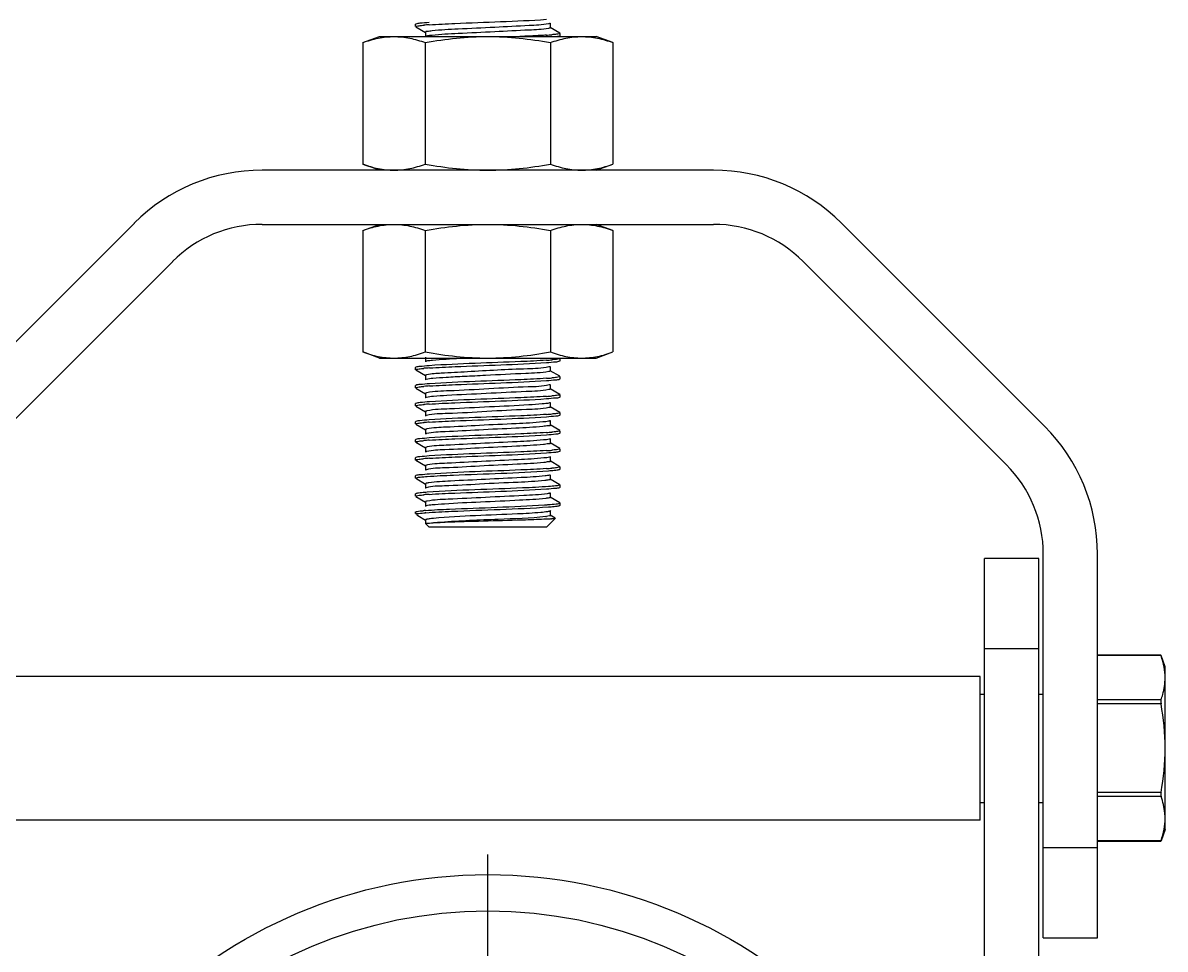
# Model space of a CAD drawing. Extents: x 4995099 to 5303443, y 4627657 to 4889583.
# Drawn here: x 5045170 to 5047053, y 4730290 to 4731816 of the extents above; entities that cross this region are included whole.
import ezdxf

# ---------------------------------------------------------------- set-up
doc = ezdxf.new("R2010")
doc.units = 0
doc.header["$LTSCALE"] = 1000
doc.header["$MEASUREMENT"] = 0
doc.linetypes.add('CENTER', pattern=[50.8, 31.75, -6.35, 6.35, -6.35])
doc.layers.get('0').update_dxf_attribs({"color": 4, "linetype": 'CONTINUOUS'})

msp = doc.modelspace()

# ---------------------------------------------------------------- linework, layer by layer
at = {"linetype": 'Continuous'}
for p, q in [((5046039.7, 4731808), (5046039.7, 4731815.5)), ((5045817.9, 4731813.9), (5045817.6, 4731813.6)), ((5045817.6, 4731809.9), (5045817.6, 4731813.6)), ((5045817.6, 4731809.9), (5045817.6, 4731813.6)), ((5045817.9, 4731809.5), (5045834.1, 4731800.2)), ((5045833.8, 4731800.6), (5045833.8, 4731793.1)), ((5046055.5, 4731799), (5046039.3, 4731808.4)), ((5046055.8, 4731795), (5046055.8, 4731798.7)), ((5046055.8, 4731795), (5046055.8, 4731798.7)), ((5045730.5, 4731783.4), (5045758.1, 4731793.4)), ((5045730.5, 4731783.4), (5045730.5, 4731583.2)), ((5045758.1, 4731793.4), (5046115.3, 4731793.4)), ((5045833.6, 4731783.4), (5045833.6, 4731583.2)), ((5046039.8, 4731783.4), (5046039.8, 4731583.2)), ((5046055.5, 4731794.7), (5046055.8, 4731795)), ((5046142.9, 4731783.4), (5046115.3, 4731793.4)), ((5046142.9, 4731783.4), (5046142.9, 4731583.2)), ((5046308.8, 4731573.2), (5045564.6, 4731573.2)), ((5045758.1, 4731573.2), (5045730.5, 4731583.2)), ((5046115.3, 4731573.2), (5046142.9, 4731583.2)), ((5045354.2, 4731486), (5045019.3, 4731151.1)), ((5045564.6, 4731483.9), (5046308.8, 4731483.9)), ((5045730.5, 4731473.8), (5045758.1, 4731483.9)), ((5046142.9, 4731473.8), (5046115.3, 4731483.9)), ((5046854.1, 4731151.1), (5046519.3, 4731486)), ((5045730.5, 4731473.8), (5045730.5, 4731273.6)), ((5045833.6, 4731473.8), (5045833.6, 4731273.6)), ((5046039.8, 4731473.8), (5046039.8, 4731273.6)), ((5046142.9, 4731473.8), (5046142.9, 4731273.6)), ((5045082.4, 4731088), (5045417.3, 4731422.8)), ((5046456.1, 4731422.8), (5046791, 4731088)), ((5045758.1, 4731263.6), (5045730.5, 4731273.6)), ((5046115.3, 4731263.6), (5046142.9, 4731273.6)), ((5045758.1, 4731263.6), (5046115.3, 4731263.6)), ((5045833.8, 4731264.8), (5045833.8, 4731257.3)), ((5046039.7, 4731242.5), (5046039.7, 4731249.9)), ((5046055.5, 4731258.9), (5046055.8, 4731259.2)), ((5046055.8, 4731259.2), (5046055.8, 4731262.9)), ((5046055.8, 4731259.2), (5046055.8, 4731262.9)), ((5045817.9, 4731248.4), (5045817.6, 4731248)), ((5045817.6, 4731244.3), (5045817.6, 4731248)), ((5045817.6, 4731244.3), (5045817.6, 4731248)), ((5045817.9, 4731244), (5045834.1, 4731234.6)), ((5045833.8, 4731235), (5045833.8, 4731227.6)), ((5046055.5, 4731233.5), (5046039.3, 4731242.8)), ((5046055.8, 4731229.4), (5046055.8, 4731233.2)), ((5046055.8, 4731229.4), (5046055.8, 4731233.2)), ((5045817.9, 4731218.6), (5045817.6, 4731218.3)), ((5045817.6, 4731214.5), (5045817.6, 4731218.3)), ((5045817.6, 4731214.5), (5045817.6, 4731218.3)), ((5045817.9, 4731214.2), (5045834.1, 4731204.9)), ((5046037.9, 4731211.8), (5046037.1, 4731211.6)), ((5046055.5, 4731203.7), (5046039.3, 4731213.1)), ((5046039.7, 4731212.7), (5046039.7, 4731220.1)), ((5046055.5, 4731229.1), (5046055.8, 4731229.4)), ((5045833.8, 4731205.2), (5045833.8, 4731197.8)), ((5046055.5, 4731199.3), (5046055.8, 4731199.7)), ((5046055.8, 4731199.7), (5046055.8, 4731203.4)), ((5046055.8, 4731199.7), (5046055.8, 4731203.4)), ((5045817.9, 4731188.8), (5045817.6, 4731188.5)), ((5045817.6, 4731184.8), (5045817.6, 4731188.5)), ((5045817.6, 4731184.8), (5045817.6, 4731188.5)), ((5045817.9, 4731184.5), (5045834.1, 4731175.1)), ((5045833.8, 4731175.5), (5045833.8, 4731168)), ((5046038.2, 4731182.1), (5046037.1, 4731181.9)), ((5046055.5, 4731173.9), (5046039.3, 4731183.3)), ((5046039.7, 4731182.9), (5046039.7, 4731190.4)), ((5045817.9, 4731159.1), (5045817.6, 4731158.7)), ((5045817.6, 4731155), (5045817.6, 4731158.7)), ((5045817.6, 4731155), (5045817.6, 4731158.7)), ((5046039.7, 4731153.2), (5046039.7, 4731160.6)), ((5046055.5, 4731169.6), (5046055.8, 4731169.9)), ((5046055.8, 4731169.9), (5046055.8, 4731173.6)), ((5046055.8, 4731169.9), (5046055.8, 4731173.6)), ((5045817.9, 4731154.7), (5045834.1, 4731145.3)), ((5045833.8, 4731145.7), (5045833.8, 4731138.3)), ((5046055.5, 4731144.2), (5046039.3, 4731153.5)), ((5046055.5, 4731139.8), (5046055.8, 4731140.1)), ((5046055.8, 4731140.1), (5046055.8, 4731143.9)), ((5046055.8, 4731140.1), (5046055.8, 4731143.9)), ((5045817.9, 4731129.3), (5045817.6, 4731129)), ((5045817.6, 4731125.3), (5045817.6, 4731129)), ((5045817.6, 4731125.3), (5045817.6, 4731129)), ((5045817.9, 4731124.9), (5045834.1, 4731115.6)), ((5046055.5, 4731114.4), (5046039.3, 4731123.8)), ((5046039.7, 4731123.4), (5046039.7, 4731130.8)), ((5045817.9, 4731099.5), (5045817.6, 4731099.2)), ((5045817.6, 4731095.5), (5045817.6, 4731099.2)), ((5045817.6, 4731095.5), (5045817.6, 4731099.2)), ((5045833.8, 4731115.9), (5045833.8, 4731108.5)), ((5046039.7, 4731093.6), (5046039.7, 4731101.1)), ((5046055.5, 4731110), (5046055.8, 4731110.4)), ((5046055.8, 4731110.4), (5046055.8, 4731114.1)), ((5046055.8, 4731110.4), (5046055.8, 4731114.1)), ((5045817.9, 4731095.2), (5045834.1, 4731085.8)), ((5045833.8, 4731086.2), (5045833.8, 4731078.7)), ((5046055.5, 4731084.6), (5046039.3, 4731094)), ((5046055.5, 4731080.3), (5046055.8, 4731080.6)), ((5046055.8, 4731080.6), (5046055.8, 4731084.3)), ((5046055.8, 4731080.6), (5046055.8, 4731084.3)), ((5045817.9, 4731069.8), (5045817.6, 4731069.4)), ((5045817.6, 4731065.7), (5045817.6, 4731069.4)), ((5045817.6, 4731065.7), (5045817.6, 4731069.4)), ((5045817.9, 4731065.4), (5045834.1, 4731056)), ((5046055.5, 4731054.9), (5046039.3, 4731064.2)), ((5046039.7, 4731063.9), (5046039.7, 4731071.3)), ((5045833.8, 4731056.4), (5045833.8, 4731049)), ((5046055.5, 4731050.5), (5046055.8, 4731050.8)), ((5046055.8, 4731050.8), (5046055.8, 4731054.6)), ((5046055.8, 4731050.8), (5046055.8, 4731054.6)), ((5045817.9, 4731040), (5045817.6, 4731039.7)), ((5045817.6, 4731036), (5045817.6, 4731039.7)), ((5045817.6, 4731036), (5045817.6, 4731039.7)), ((5045817.9, 4731035.6), (5045834.1, 4731026.3)), ((5045833.8, 4731026.7), (5045833.8, 4731019.2)), ((5046055.5, 4731025.1), (5046039.3, 4731034.5)), ((5046039.7, 4731034.1), (5046039.7, 4731041.5)), ((5046055.6, 4731024.5), (5046055.7, 4731024.6)), ((5046055.8, 4731021.1), (5046055.8, 4731024.8)), ((5046055.8, 4731021.1), (5046055.8, 4731024.8)), ((5045817.6, 4731009.9), (5045817.7, 4731010.1)), ((5045817.6, 4731007.3), (5045817.6, 4731009.9)), ((5045817.6, 4731007.3), (5045821, 4731007.3)), ((5045817.7, 4731010.1), (5045817.9, 4731010.2)), ((5045820.3, 4731004.7), (5045821.4, 4731003.9)), ((5046039.3, 4731011.4), (5046040.7, 4731012.2)), ((5046047.9, 4730999.7), (5046039.3, 4731004.7)), ((5046039.7, 4731004.3), (5046039.7, 4731011.8)), ((5046055.5, 4731020.7), (5046055.8, 4731021.1)), ((5045821.4, 4731003.9), (5045834.1, 4730996.5)), ((5045833.8, 4730996.9), (5045833.8, 4730991.2)), ((5045840.7, 4730991.2), (5045833.8, 4730991.2)), ((5045840, 4730985), (5045833.8, 4730991.2)), ((5046033.4, 4730985), (5046048, 4730999.5)), ((5046033.4, 4730985), (5045840, 4730985)), ((5046844.6, 4730933.2), (5046755.3, 4730933.2)), ((5046755.3, 4729608.6), (5046755.3, 4730933.2)), ((5046844.6, 4729608.6), (5046844.6, 4730933.2)), ((5046852, 4730308.1), (5046852, 4730940.6)), ((5046941.3, 4730308.1), (5046941.3, 4730940.6)), ((5046844.6, 4730784.4), (5046755.3, 4730784.4)), ((5047045.8, 4730774.2), (5046941.3, 4730774.2)), ((5047046.2, 4730773.2), (5046941.3, 4730773.2)), ((5047045.8, 4730774.2), (5047046.2, 4730773.2)), ((5047052.9, 4730754.6), (5047046.2, 4730773.2)), ((5047052.9, 4730486.7), (5047052.9, 4730754.6)), ((5046747.8, 4730739), (5045125.6, 4730739)), ((5046747.8, 4730502.3), (5046747.8, 4730739)), ((5046747.8, 4730709.9), (5046755.3, 4730709.9)), ((5046747.8, 4730709.9), (5046755.3, 4730709.9)), ((5046844.6, 4730709.9), (5046852, 4730709.9)), ((5046844.6, 4730709.9), (5046852, 4730709.9)), ((5047046.2, 4730700.1), (5046941.3, 4730700.1)), ((5047046.2, 4730693.7), (5046941.3, 4730693.7)), ((5047046.2, 4730547.6), (5046941.3, 4730547.6)), ((5047046.2, 4730541.2), (5046941.3, 4730541.2)), ((5046747.8, 4730531.3), (5046755.3, 4730531.3)), ((5046747.8, 4730531.3), (5046755.3, 4730531.3)), ((5046844.6, 4730531.3), (5046852, 4730531.3)), ((5046844.6, 4730531.3), (5046852, 4730531.3)), ((5046747.8, 4730502.3), (5045125.6, 4730502.3)), ((5047052.9, 4730486.7), (5047046.2, 4730468.1)), ((5047046.2, 4730468.1), (5046941.3, 4730468.1)), ((5047045.8, 4730467.1), (5046941.3, 4730467.1)), ((5047046.2, 4730468.1), (5047045.8, 4730467.1)), ((5046852, 4730456.9), (5046941.3, 4730456.9)), ((5046852, 4730308.1), (5046941.3, 4730308.1))]:
    msp.add_line(p, q, dxfattribs=at)
at = {"color": 0, "linetype": 'CENTER'}
msp.add_line((5045936.7, 4728724.6), (5045936.7, 4730445.4), dxfattribs=at)
at = {"linetype": 'Continuous'}
for radius in [803.7, 744.1]:
    msp.add_circle((5045936.7, 4729608.6), radius, dxfattribs=at)
for centre, radius, start, end in [((5045874.4, 4731301.3), 512.7, 93.8281, 94.8033), ((5045998.8, 4732309.6), 515, 273.8133, 274.8057), ((5046037.3, 4731891.9), 99.2, 277.0234, 277.4125), ((5045564.6, 4731275.5), 297.7, 90, 135), ((5046308.8, 4731275.5), 297.7, 45, 90), ((5045564.6, 4731275.5), 208.4, 90, 135), ((5046308.8, 4731275.5), 208.4, 45, 90), ((5045999.1, 4731771.2), 512.4, 273.83, 274.8033), ((5045874.8, 4730731.2), 517.3, 93.801, 94.806), ((5045999, 4731741.7), 512.6, 273.8287, 274.8033), ((5046032.1, 4731265.4), 24.6, 281.4638, 282.555), ((5045875.2, 4730695.6), 523.1, 93.7705, 94.8059), ((5045999.1, 4731711.3), 512, 273.8318, 274.8033), ((5045874.1, 4730679.8), 509.1, 93.848, 94.803), ((5045874.2, 4730648.5), 510.6, 93.8383, 94.8045), ((5045999.3, 4731678.2), 508.6, 273.8501, 274.8032), ((5045999.1, 4731651), 511.2, 273.8361, 274.8034), ((5046643.7, 4730940.6), 297.7, 0, 45), ((5045874.4, 4730616.3), 513, 93.8243, 94.8054), ((5045999.1, 4731622.3), 512.4, 273.8301, 274.8033), ((5045874.7, 4730582.5), 517.1, 93.8019, 94.806), ((5045999, 4731592.9), 512.6, 273.8286, 274.8033), ((5046643.7, 4730940.6), 208.4, 0, 45), ((5045874.1, 4730531), 509.1, 93.8481, 94.803), ((5045862, 4730654.3), 359.2, 94.5029, 95.1286), ((5045869.5, 4730557.3), 452.8, 94.4288, 94.5479), ((5046019, 4731109.8), 108.1, 277.0601, 277.7461), ((5046025.6, 4731195.9), 197.9, 274.1459, 274.589)]:
    msp.add_arc(centre, radius, start, end, dxfattribs=at)
for points, knots in [([(5045840.1, 4731816.6), (5045835, 4731816.2), (5045827.8, 4731815.2), (5045819.9, 4731815.1), (5045817.9, 4731813.9)], [0, 0, 0, 0, 0.690327, 1, 1, 1, 1]), ([(5045840.2, 4731812.8), (5045854.2, 4731813.8), (5045918.5, 4731816.9), (5045982.9, 4731818.4), (5046033.1, 4731821.8)], [0, 0, 0, 0, 0.219107, 1, 1, 1, 1]), ([(5046036.7, 4731814.3), (5046026.1, 4731812.3), (5045996.4, 4731811.2), (5045946.8, 4731808.3), (5045893.4, 4731806), (5045858.9, 4731804.2), (5045844.7, 4731802.8)], [0, 0, 0, 0, 0.167345, 0.461239, 0.776453, 1, 1, 1, 1]), ([(5046039.3, 4731815.1), (5046039, 4731814.9), (5046038.1, 4731814.6), (5046037.2, 4731814.4), (5046036.7, 4731814.3)], [0, 0, 0, 0, 0.384795, 1, 1, 1, 1]), ([(5045817.6, 4731809.9), (5045817.6, 4731810.4), (5045820.5, 4731810.8), (5045822, 4731811.2), (5045823.4, 4731811.3)], [0, 0, 0, 0, 0.27149, 1, 1, 1, 1]), ([(5045844.7, 4731802.8), (5045841.9, 4731802.5), (5045839.4, 4731801.7), (5045833.8, 4731801.6), (5045833.8, 4731800.6)], [0, 0, 0, 0, 0.734146, 1, 1, 1, 1]), ([(5045844.7, 4731795.3), (5045843.3, 4731795.2), (5045839.8, 4731794.7), (5045836, 4731794.6), (5045834.1, 4731793.5)], [0, 0, 0, 0, 0.374818, 1, 1, 1, 1]), ([(5046036.7, 4731806.9), (5046026.1, 4731804.8), (5045996.4, 4731803.8), (5045946.8, 4731800.9), (5045893.4, 4731798.6), (5045858.9, 4731796.8), (5045844.7, 4731795.3)], [0, 0, 0, 0, 0.167345, 0.461239, 0.776453, 1, 1, 1, 1]), ([(5046033.1, 4731795.7), (5046030, 4731795.5), (5046015.4, 4731794.6), (5046000.7, 4731793.9), (5045989.2, 4731793.4)], [0, 0, 0, 0, 0.209715, 1, 1, 1, 1]), ([(5046039.7, 4731808), (5046039.7, 4731807.7), (5046038.3, 4731807.2), (5046037.4, 4731807), (5046036.7, 4731806.9)], [0, 0, 0, 0, 0.290187, 1, 1, 1, 1]), ([(5046055.8, 4731798.7), (5046055.8, 4731798.2), (5046052.9, 4731797.8), (5046051.5, 4731797.4), (5046050, 4731797.2)], [0, 0, 0, 0, 0.271552, 1, 1, 1, 1]), ([(5045730.5, 4731783.4), (5045738.8, 4731786.4), (5045755.7, 4731791.5), (5045773.4, 4731793.4), (5045782, 4731793.4)], [0, 0, 0, 0, 0.506411, 1, 1, 1, 1]), ([(5045782, 4731793.4), (5045790.7, 4731793.4), (5045808.3, 4731791.5), (5045825.2, 4731786.4), (5045833.6, 4731783.4)], [0, 0, 0, 0, 0.493589, 1, 1, 1, 1]), ([(5045833.6, 4731783.4), (5045850.6, 4731786.5), (5045884.8, 4731791.6), (5045919.4, 4731793.4), (5045936.7, 4731793.4)], [0, 0, 0, 0, 0.500036, 1, 1, 1, 1]), ([(5045936.7, 4731793.4), (5045954, 4731793.4), (5045988.6, 4731791.6), (5046022.8, 4731786.5), (5046039.8, 4731783.4)], [0, 0, 0, 0, 0.499964, 1, 1, 1, 1]), ([(5046039.8, 4731783.4), (5046048.2, 4731786.4), (5046065.1, 4731791.5), (5046082.7, 4731793.4), (5046091.4, 4731793.4)], [0, 0, 0, 0, 0.506411, 1, 1, 1, 1]), ([(5046050.1, 4731793.5), (5046050.7, 4731793.6), (5046052.5, 4731793.9), (5046054.5, 4731794.1), (5046055.5, 4731794.7)], [0, 0, 0, 0, 0.362796, 1, 1, 1, 1]), ([(5046091.4, 4731793.4), (5046100.1, 4731793.4), (5046117.7, 4731791.5), (5046134.6, 4731786.4), (5046142.9, 4731783.4)], [0, 0, 0, 0, 0.493589, 1, 1, 1, 1]), ([(5045730.5, 4731583.2), (5045738.8, 4731580.2), (5045755.7, 4731575.1), (5045773.4, 4731573.2), (5045782, 4731573.2)], [0, 0, 0, 0, 0.506411, 1, 1, 1, 1]), ([(5045782, 4731573.2), (5045790.7, 4731573.2), (5045808.3, 4731575.1), (5045825.2, 4731580.2), (5045833.6, 4731583.2)], [0, 0, 0, 0, 0.493589, 1, 1, 1, 1]), ([(5045833.6, 4731583.2), (5045850.6, 4731580.1), (5045884.8, 4731575), (5045919.4, 4731573.2), (5045936.7, 4731573.2)], [0, 0, 0, 0, 0.500036, 1, 1, 1, 1]), ([(5045936.7, 4731573.2), (5045954, 4731573.2), (5045988.6, 4731575), (5046022.8, 4731580.1), (5046039.8, 4731583.2)], [0, 0, 0, 0, 0.499964, 1, 1, 1, 1]), ([(5046039.8, 4731583.2), (5046048.2, 4731580.2), (5046065.1, 4731575.1), (5046082.7, 4731573.2), (5046091.4, 4731573.2)], [0, 0, 0, 0, 0.506411, 1, 1, 1, 1]), ([(5046091.4, 4731573.2), (5046100.1, 4731573.2), (5046117.7, 4731575.1), (5046134.6, 4731580.2), (5046142.9, 4731583.2)], [0, 0, 0, 0, 0.493589, 1, 1, 1, 1]), ([(5045730.5, 4731473.8), (5045738.8, 4731476.8), (5045755.7, 4731481.9), (5045773.4, 4731483.9), (5045782, 4731483.9)], [0, 0, 0, 0, 0.506411, 1, 1, 1, 1]), ([(5045782, 4731483.9), (5045790.7, 4731483.9), (5045808.3, 4731481.9), (5045825.2, 4731476.8), (5045833.6, 4731473.8)], [0, 0, 0, 0, 0.493589, 1, 1, 1, 1]), ([(5045833.6, 4731473.8), (5045850.6, 4731476.9), (5045884.8, 4731482), (5045919.4, 4731483.9), (5045936.7, 4731483.9)], [0, 0, 0, 0, 0.500036, 1, 1, 1, 1]), ([(5045936.7, 4731483.9), (5045954, 4731483.9), (5045988.6, 4731482), (5046022.8, 4731476.9), (5046039.8, 4731473.8)], [0, 0, 0, 0, 0.499964, 1, 1, 1, 1]), ([(5046039.8, 4731473.8), (5046048.2, 4731476.8), (5046065.1, 4731481.9), (5046082.7, 4731483.9), (5046091.4, 4731483.9)], [0, 0, 0, 0, 0.506411, 1, 1, 1, 1]), ([(5046091.4, 4731483.9), (5046100.1, 4731483.9), (5046117.7, 4731481.9), (5046134.6, 4731476.8), (5046142.9, 4731473.8)], [0, 0, 0, 0, 0.493589, 1, 1, 1, 1]), ([(5045730.5, 4731273.6), (5045738.8, 4731270.6), (5045755.7, 4731265.5), (5045773.4, 4731263.6), (5045782, 4731263.6)], [0, 0, 0, 0, 0.506411, 1, 1, 1, 1]), ([(5045782, 4731263.6), (5045790.7, 4731263.6), (5045808.3, 4731265.5), (5045825.2, 4731270.6), (5045833.6, 4731273.6)], [0, 0, 0, 0, 0.493589, 1, 1, 1, 1]), ([(5045833.6, 4731273.6), (5045850.6, 4731270.6), (5045884.8, 4731265.5), (5045919.4, 4731263.6), (5045936.7, 4731263.6)], [0, 0, 0, 0, 0.500036, 1, 1, 1, 1]), ([(5045936.7, 4731263.6), (5045954, 4731263.6), (5045988.6, 4731265.5), (5046022.8, 4731270.6), (5046039.8, 4731273.6)], [0, 0, 0, 0, 0.499964, 1, 1, 1, 1]), ([(5046039.8, 4731273.6), (5046048.2, 4731270.6), (5046065.1, 4731265.5), (5046082.7, 4731263.6), (5046091.4, 4731263.6)], [0, 0, 0, 0, 0.506411, 1, 1, 1, 1]), ([(5046091.4, 4731263.6), (5046100.1, 4731263.6), (5046117.7, 4731265.5), (5046134.6, 4731270.6), (5046142.9, 4731273.6)], [0, 0, 0, 0, 0.493589, 1, 1, 1, 1]), ([(5045840.2, 4731251), (5045835.1, 4731250.7), (5045827.8, 4731249.6), (5045819.9, 4731249.5), (5045817.9, 4731248.4)], [0, 0, 0, 0, 0.690397, 1, 1, 1, 1]), ([(5045845.3, 4731259.6), (5045843.9, 4731259.5), (5045840.2, 4731258.9), (5045836.1, 4731258.9), (5045834.1, 4731257.7)], [0, 0, 0, 0, 0.376069, 1, 1, 1, 1]), ([(5046033.3, 4731260), (5046019.2, 4731259), (5045954.8, 4731255.9), (5045890.4, 4731254.4), (5045840.2, 4731251)], [0, 0, 0, 0, 0.219163, 1, 1, 1, 1]), ([(5045840.5, 4731247.3), (5045854.6, 4731248.3), (5045918.8, 4731251.3), (5045983.2, 4731252.8), (5046033.3, 4731256.2)], [0, 0, 0, 0, 0.219847, 1, 1, 1, 1]), ([(5045911.2, 4731263.6), (5045904.4, 4731263.3), (5045882.4, 4731262.2), (5045860.5, 4731261.1), (5045845.3, 4731259.6)], [0, 0, 0, 0, 0.307606, 1, 1, 1, 1]), ([(5046033.3, 4731256.2), (5046038.4, 4731256.6), (5046045.6, 4731257.6), (5046053.5, 4731257.7), (5046055.5, 4731258.9)], [0, 0, 0, 0, 0.69032, 1, 1, 1, 1]), ([(5046039.3, 4731249.5), (5046039.1, 4731249.4), (5046038.5, 4731249.2), (5046037.8, 4731249), (5046037.4, 4731248.9)], [0, 0, 0, 0, 0.399724, 1, 1, 1, 1]), ([(5046055.8, 4731262.9), (5046055.8, 4731262.4), (5046052.9, 4731262), (5046051.5, 4731261.6), (5046050, 4731261.4)], [0, 0, 0, 0, 0.271498, 1, 1, 1, 1]), ([(5045817.6, 4731244.3), (5045817.6, 4731244.9), (5045820.5, 4731245.2), (5045821.9, 4731245.6), (5045823.4, 4731245.8)], [0, 0, 0, 0, 0.271489, 1, 1, 1, 1]), ([(5045836.2, 4731236.1), (5045835.6, 4731235.9), (5045834.9, 4731235.8), (5045833.8, 4731235.3), (5045833.8, 4731235)], [0, 0, 0, 0, 0.704879, 1, 1, 1, 1]), ([(5046037, 4731241.4), (5046024.6, 4731238.9), (5045989.5, 4731238.1), (5045943.3, 4731235.2), (5045899.6, 4731233.3), (5045870.7, 4731231.9), (5045849.7, 4731230.1), (5045838.5, 4731229.4), (5045834.9, 4731228.3)], [0, 0, 0, 0, 0.187457, 0.515971, 0.686936, 0.835422, 0.943971, 1, 1, 1, 1]), ([(5046037.4, 4731248.9), (5046025.8, 4731246.3), (5045980.6, 4731245.4), (5045921.6, 4731242), (5045866.4, 4731238.7), (5045844, 4731237.7), (5045836.2, 4731236.1)], [0, 0, 0, 0, 0.177393, 0.66769, 0.881926, 1, 1, 1, 1]), ([(5046039.7, 4731242.5), (5046039.7, 4731242.2), (5046038.7, 4731241.8), (5046038, 4731241.6), (5046037.4, 4731241.5)], [0, 0, 0, 0, 0.300214, 1, 1, 1, 1]), ([(5046055.8, 4731233.2), (5046055.8, 4731232.6), (5046052.9, 4731232.3), (5046051.5, 4731231.9), (5046050, 4731231.7)], [0, 0, 0, 0, 0.271487, 1, 1, 1, 1]), ([(5045817.6, 4731214.5), (5045817.6, 4731215.1), (5045820.5, 4731215.4), (5045822, 4731215.8), (5045823.5, 4731216)], [0, 0, 0, 0, 0.271295, 1, 1, 1, 1]), ([(5045840.5, 4731221.3), (5045835.2, 4731220.9), (5045827.9, 4731219.9), (5045820, 4731219.8), (5045817.9, 4731218.6)], [0, 0, 0, 0, 0.690611, 1, 1, 1, 1]), ([(5045834.9, 4731228.3), (5045834.8, 4731228.2), (5045834.5, 4731228.1), (5045834.2, 4731228), (5045834.1, 4731227.9)], [0, 0, 0, 0, 0.566217, 1, 1, 1, 1]), ([(5046037.1, 4731211.6), (5046024.9, 4731209.1), (5045990.2, 4731208.3), (5045934.4, 4731204.8), (5045883.3, 4731203), (5045850.6, 4731200.5), (5045839.1, 4731199.7), (5045835.2, 4731198.6)], [0, 0, 0, 0, 0.184913, 0.510935, 0.830756, 0.941119, 1, 1, 1, 1]), ([(5046037.9, 4731219.2), (5046026.5, 4731216.4), (5045993, 4731216.1), (5045938.2, 4731212.7), (5045882.7, 4731209.6), (5045848.3, 4731208.8), (5045836.3, 4731206.3)], [0, 0, 0, 0, 0.173043, 0.493074, 0.817013, 1, 1, 1, 1]), ([(5046033.3, 4731230.2), (5046019.2, 4731229.2), (5045954.9, 4731226.1), (5045890.6, 4731224.6), (5045840.5, 4731221.3)], [0, 0, 0, 0, 0.218984, 1, 1, 1, 1]), ([(5045840.8, 4731217.6), (5045855, 4731218.5), (5045919.1, 4731221.6), (5045983.3, 4731223.1), (5046033.3, 4731226.5)], [0, 0, 0, 0, 0.220532, 1, 1, 1, 1]), ([(5046033.3, 4731226.5), (5046038.4, 4731226.8), (5046045.6, 4731227.8), (5046053.5, 4731228), (5046055.5, 4731229.1)], [0, 0, 0, 0, 0.690291, 1, 1, 1, 1]), ([(5046039.3, 4731219.8), (5046039.1, 4731219.6), (5046038.7, 4731219.5), (5046038.2, 4731219.3), (5046037.9, 4731219.2)], [0, 0, 0, 0, 0.410179, 1, 1, 1, 1]), ([(5046039.7, 4731212.7), (5046039.7, 4731212.5), (5046038.9, 4731212.1), (5046038.3, 4731211.9), (5046037.9, 4731211.8)], [0, 0, 0, 0, 0.308051, 1, 1, 1, 1]), ([(5045836.3, 4731206.3), (5045835.6, 4731206.2), (5045834.9, 4731206), (5045833.8, 4731205.5), (5045833.8, 4731205.2)], [0, 0, 0, 0, 0.705077, 1, 1, 1, 1]), ([(5045835.2, 4731198.6), (5045835, 4731198.6), (5045834.6, 4731198.4), (5045834.2, 4731198.3), (5045834.1, 4731198.2)], [0, 0, 0, 0, 0.579663, 1, 1, 1, 1]), ([(5045839.9, 4731187.7), (5045854.1, 4731188.7), (5045918.6, 4731191.8), (5045983.2, 4731193.3), (5046033.5, 4731196.7)], [0, 0, 0, 0, 0.219027, 1, 1, 1, 1]), ([(5046033.3, 4731200.4), (5046019.3, 4731199.5), (5045955.1, 4731196.4), (5045890.9, 4731194.9), (5045840.8, 4731191.5)], [0, 0, 0, 0, 0.218636, 1, 1, 1, 1]), ([(5046033.5, 4731196.7), (5046038.6, 4731197.1), (5046045.7, 4731198.1), (5046053.5, 4731198.2), (5046055.5, 4731199.3)], [0, 0, 0, 0, 0.69012, 1, 1, 1, 1]), ([(5046055.8, 4731203.4), (5046055.8, 4731202.8), (5046052.9, 4731202.5), (5046051.5, 4731202.1), (5046050, 4731201.9)], [0, 0, 0, 0, 0.271512, 1, 1, 1, 1]), ([(5045817.6, 4731184.8), (5045817.6, 4731185.3), (5045820.5, 4731185.7), (5045821.9, 4731186.1), (5045823.4, 4731186.3)], [0, 0, 0, 0, 0.271606, 1, 1, 1, 1]), ([(5045840.8, 4731191.5), (5045835.5, 4731191.2), (5045828.1, 4731190.1), (5045820, 4731190), (5045817.9, 4731188.8)], [0, 0, 0, 0, 0.690892, 1, 1, 1, 1]), ([(5045836.3, 4731176.5), (5045835.7, 4731176.4), (5045834.9, 4731176.2), (5045833.8, 4731175.8), (5045833.8, 4731175.5)], [0, 0, 0, 0, 0.70574, 1, 1, 1, 1]), ([(5046037.1, 4731181.9), (5046025.1, 4731179.4), (5045990.8, 4731178.6), (5045935.3, 4731175.5), (5045880.6, 4731172.1), (5045847, 4731171.7), (5045835.6, 4731168.9)], [0, 0, 0, 0, 0.182676, 0.506256, 0.826306, 1, 1, 1, 1]), ([(5046038.2, 4731189.6), (5046034.4, 4731188.5), (5046023, 4731187.7), (5045990.2, 4731185.1), (5045939.1, 4731183.3), (5045883.3, 4731179.8), (5045848.6, 4731179.1), (5045836.3, 4731176.5)], [0, 0, 0, 0, 0.058467, 0.168569, 0.488344, 0.81473, 1, 1, 1, 1]), ([(5046039.3, 4731190), (5046039.2, 4731189.9), (5046038.8, 4731189.7), (5046038.4, 4731189.6), (5046038.2, 4731189.6)], [0, 0, 0, 0, 0.42214, 1, 1, 1, 1]), ([(5046039.7, 4731182.9), (5046039.7, 4731182.7), (5046039.1, 4731182.4), (5046038.6, 4731182.2), (5046038.2, 4731182.1)], [0, 0, 0, 0, 0.317825, 1, 1, 1, 1]), ([(5045817.6, 4731155), (5045817.6, 4731155.6), (5045820.5, 4731155.9), (5045821.9, 4731156.3), (5045823.3, 4731156.5)], [0, 0, 0, 0, 0.271632, 1, 1, 1, 1]), ([(5045839.9, 4731161.7), (5045834.8, 4731161.3), (5045827.7, 4731160.3), (5045819.9, 4731160.2), (5045817.9, 4731159.1)], [0, 0, 0, 0, 0.690153, 1, 1, 1, 1]), ([(5045835.6, 4731168.9), (5045835.3, 4731168.9), (5045834.8, 4731168.7), (5045834.3, 4731168.5), (5045834.1, 4731168.4)], [0, 0, 0, 0, 0.591406, 1, 1, 1, 1]), ([(5046027.3, 4731158.3), (5046012.7, 4731156.8), (5045977.9, 4731155.1), (5045924.6, 4731152.8), (5045875.7, 4731149.8), (5045846.6, 4731148.9), (5045836.4, 4731146.8)], [0, 0, 0, 0, 0.229817, 0.546056, 0.837001, 1, 1, 1, 1]), ([(5046033.5, 4731170.7), (5046019.4, 4731169.7), (5045954.9, 4731166.6), (5045890.3, 4731165.1), (5045839.9, 4731161.7)], [0, 0, 0, 0, 0.218951, 1, 1, 1, 1]), ([(5045840, 4731158), (5045854.1, 4731158.9), (5045918.6, 4731162), (5045983.1, 4731163.5), (5046033.3, 4731166.9)], [0, 0, 0, 0, 0.219111, 1, 1, 1, 1]), ([(5046038.5, 4731159.9), (5046038, 4731159.7), (5046034.3, 4731158.9), (5046030.5, 4731158.6), (5046027.3, 4731158.3)], [0, 0, 0, 0, 0.153672, 1, 1, 1, 1]), ([(5046033.3, 4731166.9), (5046038.5, 4731167.3), (5046045.7, 4731168.3), (5046053.5, 4731168.4), (5046055.5, 4731169.6)], [0, 0, 0, 0, 0.690251, 1, 1, 1, 1]), ([(5046039.3, 4731160.2), (5046039.2, 4731160.2), (5046039, 4731160), (5046038.7, 4731159.9), (5046038.5, 4731159.9)], [0, 0, 0, 0, 0.435885, 1, 1, 1, 1]), ([(5046055.8, 4731173.6), (5046055.8, 4731173.1), (5046052.9, 4731172.7), (5046051.5, 4731172.3), (5046050.1, 4731172.1)], [0, 0, 0, 0, 0.271635, 1, 1, 1, 1]), ([(5045836.4, 4731146.8), (5045835.8, 4731146.7), (5045835, 4731146.5), (5045833.8, 4731146), (5045833.8, 4731145.7)], [0, 0, 0, 0, 0.706684, 1, 1, 1, 1]), ([(5045836, 4731139.3), (5045835.6, 4731139.2), (5045835, 4731139), (5045834.3, 4731138.8), (5045834.1, 4731138.7)], [0, 0, 0, 0, 0.601132, 1, 1, 1, 1]), ([(5046027.3, 4731150.8), (5046012.6, 4731149.4), (5045977.5, 4731147.6), (5045923.8, 4731145.3), (5045874.9, 4731142.3), (5045845.9, 4731141.5), (5045836, 4731139.3)], [0, 0, 0, 0, 0.231611, 0.549958, 0.840821, 1, 1, 1, 1]), ([(5046033.3, 4731140.9), (5046019.2, 4731139.9), (5045954.8, 4731136.8), (5045890.3, 4731135.3), (5045840, 4731131.9)], [0, 0, 0, 0, 0.219164, 1, 1, 1, 1]), ([(5045840.2, 4731128.2), (5045854.3, 4731129.2), (5045918.7, 4731132.3), (5045983.1, 4731133.8), (5046033.3, 4731137.2)], [0, 0, 0, 0, 0.21936, 1, 1, 1, 1]), ([(5046039.7, 4731153.2), (5046039.7, 4731152), (5046033.3, 4731152.1), (5046030.4, 4731151.1), (5046027.3, 4731150.8)], [0, 0, 0, 0, 0.264855, 1, 1, 1, 1]), ([(5046033.3, 4731137.2), (5046038.4, 4731137.5), (5046045.6, 4731138.5), (5046053.5, 4731138.7), (5046055.5, 4731139.8)], [0, 0, 0, 0, 0.690307, 1, 1, 1, 1]), ([(5046055.8, 4731143.9), (5046055.8, 4731143.3), (5046052.9, 4731143), (5046051.5, 4731142.6), (5046050, 4731142.4)], [0, 0, 0, 0, 0.271547, 1, 1, 1, 1]), ([(5045817.6, 4731125.3), (5045817.6, 4731125.8), (5045820.5, 4731126.1), (5045821.9, 4731126.5), (5045823.4, 4731126.7)], [0, 0, 0, 0, 0.271604, 1, 1, 1, 1]), ([(5045840, 4731131.9), (5045834.9, 4731131.6), (5045827.7, 4731130.6), (5045819.9, 4731130.4), (5045817.9, 4731129.3)], [0, 0, 0, 0, 0.690253, 1, 1, 1, 1]), ([(5046028.3, 4731121.1), (5046013.6, 4731119.7), (5045978.2, 4731117.9), (5045924, 4731115.6), (5045874.8, 4731112.4), (5045845.5, 4731111.8), (5045835.7, 4731109.4)], [0, 0, 0, 0, 0.229681, 0.549925, 0.842622, 1, 1, 1, 1]), ([(5046028.3, 4731128.6), (5046013.9, 4731127.1), (5045979.2, 4731125.4), (5045925.8, 4731123), (5045876.4, 4731120.1), (5045846.9, 4731119.1), (5045836.6, 4731117.1)], [0, 0, 0, 0, 0.226067, 0.541995, 0.83483, 1, 1, 1, 1]), ([(5046039.3, 4731130.5), (5046038.9, 4731130.2), (5046035.3, 4731129.2), (5046031.5, 4731128.9), (5046028.3, 4731128.6)], [0, 0, 0, 0, 0.123476, 1, 1, 1, 1]), ([(5046039.7, 4731123.4), (5046039.7, 4731122.4), (5046033.8, 4731122.3), (5046031.1, 4731121.4), (5046028.3, 4731121.1)], [0, 0, 0, 0, 0.265469, 1, 1, 1, 1]), ([(5045840.2, 4731102.2), (5045835, 4731101.8), (5045827.8, 4731100.8), (5045819.9, 4731100.7), (5045817.9, 4731099.5)], [0, 0, 0, 0, 0.690391, 1, 1, 1, 1]), ([(5045836.6, 4731117.1), (5045835.9, 4731116.9), (5045835, 4731116.7), (5045833.8, 4731116.2), (5045833.8, 4731115.9)], [0, 0, 0, 0, 0.707858, 1, 1, 1, 1]), ([(5045835.7, 4731109.4), (5045835.4, 4731109.4), (5045834.8, 4731109.2), (5045834.3, 4731109), (5045834.1, 4731108.9)], [0, 0, 0, 0, 0.593362, 1, 1, 1, 1]), ([(5046029.2, 4731098.9), (5046015.1, 4731097.4), (5045980.7, 4731095.7), (5045927.4, 4731093.3), (5045877.6, 4731090.5), (5045847.7, 4731089.4), (5045837, 4731087.4)], [0, 0, 0, 0, 0.221233, 0.535572, 0.830345, 1, 1, 1, 1]), ([(5046033.3, 4731111.1), (5046019.2, 4731110.2), (5045954.8, 4731107.1), (5045890.4, 4731105.6), (5045840.2, 4731102.2)], [0, 0, 0, 0, 0.219166, 1, 1, 1, 1]), ([(5045840.5, 4731098.5), (5045854.6, 4731099.4), (5045918.8, 4731102.5), (5045983.2, 4731104), (5046033.3, 4731107.4)], [0, 0, 0, 0, 0.219828, 1, 1, 1, 1]), ([(5046039.3, 4731100.7), (5046039, 4731100.5), (5046035.6, 4731099.5), (5046032.2, 4731099.2), (5046029.2, 4731098.9)], [0, 0, 0, 0, 0.125687, 1, 1, 1, 1]), ([(5046033.3, 4731107.4), (5046038.4, 4731107.8), (5046045.6, 4731108.8), (5046053.5, 4731108.9), (5046055.5, 4731110)], [0, 0, 0, 0, 0.69032, 1, 1, 1, 1]), ([(5046055.8, 4731114.1), (5046055.8, 4731113.5), (5046052.9, 4731113.2), (5046051.5, 4731112.8), (5046050, 4731112.6)], [0, 0, 0, 0, 0.271499, 1, 1, 1, 1]), ([(5045817.6, 4731095.5), (5045817.6, 4731096), (5045820.5, 4731096.4), (5045821.9, 4731096.8), (5045823.4, 4731097)], [0, 0, 0, 0, 0.271494, 1, 1, 1, 1]), ([(5045837, 4731087.4), (5045836.2, 4731087.2), (5045835.2, 4731087), (5045833.8, 4731086.5), (5045833.8, 4731086.2)], [0, 0, 0, 0, 0.711971, 1, 1, 1, 1]), ([(5046029.2, 4731091.5), (5046014.5, 4731089.9), (5045979, 4731088.1), (5045924.4, 4731085.9), (5045874.7, 4731082.5), (5045845.2, 4731082.1), (5045835.5, 4731079.6)], [0, 0, 0, 0, 0.227469, 0.549388, 0.843981, 1, 1, 1, 1]), ([(5046033.3, 4731081.4), (5046019.2, 4731080.4), (5045954.9, 4731077.3), (5045890.6, 4731075.8), (5045840.5, 4731072.4)], [0, 0, 0, 0, 0.218993, 1, 1, 1, 1]), ([(5046039.7, 4731093.6), (5046039.7, 4731092.7), (5046034.3, 4731092.5), (5046031.8, 4731091.7), (5046029.2, 4731091.5)], [0, 0, 0, 0, 0.266222, 1, 1, 1, 1]), ([(5046055.8, 4731084.3), (5046055.8, 4731083.8), (5046052.9, 4731083.4), (5046051.5, 4731083), (5046050, 4731082.8)], [0, 0, 0, 0, 0.271487, 1, 1, 1, 1]), ([(5046051, 4731079.3), (5046051.9, 4731079.4), (5046053.5, 4731079.7), (5046055, 4731080), (5046055.5, 4731080.3)], [0, 0, 0, 0, 0.642962, 1, 1, 1, 1]), ([(5045817.6, 4731065.7), (5045817.6, 4731066.2), (5045820, 4731066.6), (5045821.3, 4731066.9), (5045822.5, 4731067.1)], [0, 0, 0, 0, 0.27423, 1, 1, 1, 1]), ([(5045840.5, 4731072.4), (5045835.2, 4731072.1), (5045827.9, 4731071.1), (5045820, 4731070.9), (5045817.9, 4731069.8)], [0, 0, 0, 0, 0.690603, 1, 1, 1, 1]), ([(5045822.5, 4731067.1), (5045823.4, 4731067.2), (5045828.2, 4731067.8), (5045832.9, 4731068.2), (5045836.8, 4731068.4)], [0, 0, 0, 0, 0.191512, 1, 1, 1, 1]), ([(5045835.5, 4731079.6), (5045835.2, 4731079.5), (5045834.7, 4731079.4), (5045834.3, 4731079.2), (5045834.1, 4731079.1)], [0, 0, 0, 0, 0.586259, 1, 1, 1, 1]), ([(5046030.4, 4731061.8), (5046015.9, 4731060.2), (5045980.1, 4731058.4), (5045924.9, 4731056.2), (5045874.7, 4731052.6), (5045844.8, 4731052.5), (5045835.1, 4731049.8)], [0, 0, 0, 0, 0.224291, 0.54869, 0.846043, 1, 1, 1, 1]), ([(5045836.8, 4731068.4), (5045851.1, 4731069.5), (5045917.8, 4731072.7), (5045984.7, 4731074.1), (5046036.9, 4731077.9)], [0, 0, 0, 0, 0.215734, 1, 1, 1, 1]), ([(5046031.3, 4731069.4), (5046018.1, 4731067.8), (5045985.2, 4731066.2), (5045933.2, 4731063.7), (5045882.4, 4731061.2), (5045851.2, 4731059.7), (5045839.3, 4731058)], [0, 0, 0, 0, 0.206521, 0.513188, 0.812618, 1, 1, 1, 1]), ([(5046039.7, 4731063.9), (5046039.7, 4731063), (5046035, 4731062.8), (5046032.7, 4731062.1), (5046030.4, 4731061.8)], [0, 0, 0, 0, 0.267546, 1, 1, 1, 1]), ([(5046039.3, 4731070.9), (5046039, 4731070.7), (5046036.4, 4731069.9), (5046033.7, 4731069.7), (5046031.3, 4731069.4)], [0, 0, 0, 0, 0.13181, 1, 1, 1, 1]), ([(5046036.9, 4731077.9), (5046038.3, 4731078), (5046043, 4731078.4), (5046047.7, 4731078.8), (5046051, 4731079.3)], [0, 0, 0, 0, 0.307513, 1, 1, 1, 1]), ([(5045836.8, 4731042.4), (5045835.3, 4731042.3), (5045830.6, 4731041.9), (5045825.8, 4731041.5), (5045822.5, 4731041)], [0, 0, 0, 0, 0.307291, 1, 1, 1, 1]), ([(5045839.3, 4731058), (5045838.5, 4731057.9), (5045836.9, 4731057.4), (5045833.8, 4731057.5), (5045833.8, 4731056.4)], [0, 0, 0, 0, 0.422, 1, 1, 1, 1]), ([(5045835.1, 4731049.8), (5045834.9, 4731049.7), (5045834.6, 4731049.6), (5045834.2, 4731049.4), (5045834.1, 4731049.4)], [0, 0, 0, 0, 0.574954, 1, 1, 1, 1]), ([(5046036.9, 4731051.9), (5046022.6, 4731050.8), (5045955.9, 4731047.5), (5045889.1, 4731046.2), (5045836.8, 4731042.4)], [0, 0, 0, 0, 0.214986, 1, 1, 1, 1]), ([(5045839.9, 4731038.9), (5045854.1, 4731039.9), (5045918.6, 4731043), (5045983.2, 4731044.5), (5046033.5, 4731047.9)], [0, 0, 0, 0, 0.219029, 1, 1, 1, 1]), ([(5046033.5, 4731047.9), (5046038.6, 4731048.2), (5046045.7, 4731049.2), (5046053.5, 4731049.4), (5046055.5, 4731050.5)], [0, 0, 0, 0, 0.690116, 1, 1, 1, 1]), ([(5046051, 4731053.2), (5046050.1, 4731053.1), (5046045.4, 4731052.5), (5046040.7, 4731052.1), (5046036.9, 4731051.9)], [0, 0, 0, 0, 0.191312, 1, 1, 1, 1]), ([(5046055.8, 4731054.6), (5046055.8, 4731054.1), (5046053.4, 4731053.7), (5046052.2, 4731053.4), (5046051, 4731053.2)], [0, 0, 0, 0, 0.274546, 1, 1, 1, 1]), ([(5045817.6, 4731036), (5045817.6, 4731036.5), (5045820.5, 4731036.9), (5045821.9, 4731037.2), (5045823.4, 4731037.4)], [0, 0, 0, 0, 0.271605, 1, 1, 1, 1]), ([(5045822.5, 4731041), (5045821.5, 4731040.9), (5045820, 4731040.6), (5045818.4, 4731040.3), (5045817.9, 4731040)], [0, 0, 0, 0, 0.643685, 1, 1, 1, 1]), ([(5045836.6, 4731027.8), (5045835.9, 4731027.6), (5045835.1, 4731027.4), (5045833.8, 4731027), (5045833.8, 4731026.7)], [0, 0, 0, 0, 0.709393, 1, 1, 1, 1]), ([(5046032.1, 4731032.3), (5046017.8, 4731030.5), (5045981.9, 4731028.9), (5045926.3, 4731026), (5045878.1, 4731024.2), (5045848.4, 4731021.7), (5045838.2, 4731020.9), (5045834.9, 4731019.9)], [0, 0, 0, 0, 0.21834, 0.545094, 0.846653, 0.94757, 1, 1, 1, 1]), ([(5046034.7, 4731040.1), (5046021.8, 4731038.1), (5045987.8, 4731036.7), (5045933.4, 4731034), (5045880.4, 4731031), (5045848.1, 4731030), (5045836.6, 4731027.8)], [0, 0, 0, 0, 0.196785, 0.514107, 0.823563, 1, 1, 1, 1]), ([(5046039.7, 4731034.1), (5046039.7, 4731033.4), (5046035.9, 4731033), (5046034, 4731032.5), (5046032.1, 4731032.3)], [0, 0, 0, 0, 0.270152, 1, 1, 1, 1]), ([(5046039.3, 4731041.2), (5046038.8, 4731040.9), (5046037.3, 4731040.5), (5046035.7, 4731040.2), (5046034.7, 4731040.1)], [0, 0, 0, 0, 0.362158, 1, 1, 1, 1]), ([(5046049.1, 4731023.2), (5046049.9, 4731023.3), (5046052.1, 4731023.7), (5046054.4, 4731023.8), (5046055.6, 4731024.5)], [0, 0, 0, 0, 0.373951, 1, 1, 1, 1]), ([(5046055.7, 4731024.6), (5046055.7, 4731024.6), (5046055.7, 4731024.7), (5046055.8, 4731024.8), (5046055.8, 4731024.8)], [0, 0, 0, 0, 0.553643, 1, 1, 1, 1]), ([(5045817.9, 4731010.2), (5045818, 4731010.3), (5045818.2, 4731010.4), (5045818.4, 4731010.4), (5045818.5, 4731010.5)], [0, 0, 0, 0, 0.441108, 1, 1, 1, 1]), ([(5045818.5, 4731010.5), (5045819.1, 4731010.7), (5045822.8, 4731011.5), (5045826.6, 4731011.8), (5045829.9, 4731012.1)], [0, 0, 0, 0, 0.146186, 1, 1, 1, 1]), ([(5045820.1, 4731006.5), (5045819.9, 4731006.3), (5045819.6, 4731005.5), (5045820, 4731004.9), (5045820.3, 4731004.7)], [0, 0, 0, 0, 0.476657, 1, 1, 1, 1]), ([(5045821, 4731007.3), (5045820.8, 4731007.2), (5045820.5, 4731007), (5045820.2, 4731006.7), (5045820.1, 4731006.5)], [0, 0, 0, 0, 0.544923, 1, 1, 1, 1]), ([(5045821, 4731007.3), (5045821.7, 4731007.4), (5045825.9, 4731008), (5045830.2, 4731008.4), (5045833.6, 4731008.7)], [0, 0, 0, 0, 0.182451, 1, 1, 1, 1]), ([(5045833.8, 4731012.4), (5045847, 4731013.5), (5045912.5, 4731016.7), (5045977.9, 4731018.3), (5046030, 4731021.6)], [0, 0, 0, 0, 0.203352, 1, 1, 1, 1]), ([(5045834.9, 4731019.9), (5045834.7, 4731019.9), (5045834.5, 4731019.8), (5045834.2, 4731019.7), (5045834.1, 4731019.6)], [0, 0, 0, 0, 0.564415, 1, 1, 1, 1]), ([(5045834.6, 4731008.7), (5045848.7, 4731009.8), (5045916, 4731013.1), (5045983.5, 4731014.5), (5046036.6, 4731018.3)], [0, 0, 0, 0, 0.210468, 1, 1, 1, 1]), ([(5046023.9, 4731009.1), (5046011.1, 4731008), (5045952.3, 4731004.7), (5045893.2, 4731003.6), (5045847.3, 4730999.3)], [0, 0, 0, 0, 0.217154, 1, 1, 1, 1]), ([(5046037.3, 4731010.7), (5046036.5, 4731010.6), (5046032.1, 4731009.8), (5046027.6, 4731009.4), (5046023.9, 4731009.1)], [0, 0, 0, 0, 0.171752, 1, 1, 1, 1]), ([(5046030, 4731021.6), (5046031.9, 4731021.7), (5046038.3, 4731022.2), (5046044.7, 4731022.7), (5046049.1, 4731023.2)], [0, 0, 0, 0, 0.305882, 1, 1, 1, 1]), ([(5046036.6, 4731018.3), (5046038, 4731018.4), (5046042.8, 4731018.8), (5046047.6, 4731019.2), (5046050.9, 4731019.7)], [0, 0, 0, 0, 0.307445, 1, 1, 1, 1]), ([(5046039.3, 4731011.4), (5046039.1, 4731011.2), (5046038.4, 4731011), (5046037.7, 4731010.8), (5046037.3, 4731010.7)], [0, 0, 0, 0, 0.395428, 1, 1, 1, 1]), ([(5046050.9, 4731019.7), (5046051.9, 4731019.8), (5046053.4, 4731020.1), (5046055, 4731020.5), (5046055.5, 4731020.7)], [0, 0, 0, 0, 0.643702, 1, 1, 1, 1]), ([(5045836.3, 4730997.9), (5045835.7, 4730997.8), (5045834.9, 4730997.6), (5045833.8, 4730997.2), (5045833.8, 4730996.9)], [0, 0, 0, 0, 0.70538, 1, 1, 1, 1]), ([(5045847.3, 4730999.3), (5045846.1, 4730999.2), (5045842.4, 4730998.9), (5045838.8, 4730998.5), (5045836.3, 4730997.9)], [0, 0, 0, 0, 0.319412, 1, 1, 1, 1]), ([(5045859.1, 4730992.8), (5045857.2, 4730992.7), (5045851.1, 4730992.3), (5045845, 4730991.7), (5045840.7, 4730991.2)], [0, 0, 0, 0, 0.302777, 1, 1, 1, 1]), ([(5045858.3, 4730992.2), (5045856.5, 4730992.2), (5045850.7, 4730991.9), (5045844.8, 4730991.6), (5045840.7, 4730991.2)], [0, 0, 0, 0, 0.306721, 1, 1, 1, 1]), ([(5046021.5, 4730997.5), (5046009.3, 4730997), (5045954.9, 4730995.2), (5045900.5, 4730994.2), (5045858.3, 4730992.2)], [0, 0, 0, 0, 0.225289, 1, 1, 1, 1]), ([(5046032.3, 4731002.5), (5046006.4, 4730999.3), (5045948.4, 4730997.8), (5045890.7, 4730995.1), (5045859.1, 4730992.8)], [0, 0, 0, 0, 0.452401, 1, 1, 1, 1]), ([(5046040, 4730998.4), (5046038.7, 4730998.4), (5046032.6, 4730998), (5046026.4, 4730997.7), (5046021.5, 4730997.5)], [0, 0, 0, 0, 0.199346, 1, 1, 1, 1]), ([(5046039.7, 4731004.3), (5046039.7, 4731003.7), (5046036.7, 4731003.3), (5046035.1, 4731002.9), (5046033.6, 4731002.7)], [0, 0, 0, 0, 0.273758, 1, 1, 1, 1]), ([(5046048, 4730999.5), (5046047.8, 4730999.4), (5046045.5, 4730998.9), (5046043.5, 4730998.7), (5046041.5, 4730998.6)], [0, 0, 0, 0, 0.096339, 1, 1, 1, 1]), ([(5047046.2, 4730700.1), (5047047.2, 4730703.1), (5047050.9, 4730714.9), (5047052.9, 4730727.4), (5047052.9, 4730736.6)], [0, 0, 0, 0, 0.25524, 1, 1, 1, 1]), ([(5047046.2, 4730700.1), (5047046, 4730699.8), (5047045.6, 4730697.6), (5047045.9, 4730695.4), (5047046.2, 4730693.7)], [0, 0, 0, 0, 0.185973, 1, 1, 1, 1]), ([(5047046.2, 4730547.6), (5047046, 4730547), (5047045.8, 4730544.9), (5047045.7, 4730542.6), (5047046.2, 4730541.2)], [0, 0, 0, 0, 0.299097, 1, 1, 1, 1]), ([(5047052.9, 4730504.6), (5047052.9, 4730507.7), (5047052.3, 4730520.1), (5047049.2, 4730532.3), (5047046.2, 4730541.2)], [0, 0, 0, 0, 0.246657, 1, 1, 1, 1])]:
    msp.add_open_spline(points, degree=3, knots=knots, dxfattribs=at)
for points in [[(5045823.4, 4731811.3), (5045826.1, 4731811.7), (5045828.8, 4731811.9), (5045831.5, 4731812.2)], [(5046050, 4731797.2), (5046047.4, 4731796.9), (5046044.7, 4731796.6), (5046042, 4731796.4)], [(5046050, 4731261.4), (5046047.3, 4731261.1), (5046044.6, 4731260.8), (5046042, 4731260.6)], [(5045823.4, 4731245.8), (5045826.1, 4731246.1), (5045828.7, 4731246.4), (5045831.4, 4731246.6)], [(5046050, 4731231.7), (5046047.3, 4731231.3), (5046044.6, 4731231.1), (5046042, 4731230.8)], [(5045823.5, 4731216), (5045826.1, 4731216.4), (5045828.7, 4731216.6), (5045831.4, 4731216.8)], [(5046050, 4731201.9), (5046047.3, 4731201.6), (5046044.6, 4731201.3), (5046042, 4731201.1)], [(5045823.4, 4731186.3), (5045826.1, 4731186.6), (5045828.8, 4731186.9), (5045831.5, 4731187.1)], [(5045823.3, 4731156.5), (5045826, 4731156.8), (5045828.8, 4731157.1), (5045831.5, 4731157.3)], [(5046050.1, 4731172.1), (5046047.4, 4731171.8), (5046044.7, 4731171.5), (5046041.9, 4731171.3)], [(5046050, 4731142.4), (5046047.4, 4731142), (5046044.7, 4731141.8), (5046042, 4731141.5)], [(5045823.4, 4731126.7), (5045826, 4731127.1), (5045828.7, 4731127.3), (5045831.4, 4731127.6)], [(5046050, 4731112.6), (5046047.3, 4731112.3), (5046044.6, 4731112), (5046042, 4731111.8)], [(5045823.4, 4731097), (5045826.1, 4731097.3), (5045828.7, 4731097.6), (5045831.4, 4731097.8)], [(5046050, 4731082.8), (5046047.3, 4731082.5), (5046044.6, 4731082.2), (5046042, 4731082)], [(5045823.4, 4731037.4), (5045826.1, 4731037.8), (5045828.8, 4731038), (5045831.5, 4731038.3)], [(5047051.3, 4730754.3), (5047050.1, 4730760.7), (5047048.3, 4730767), (5047046.2, 4730773.2)], [(5047052.9, 4730736.6), (5047052.9, 4730742.5), (5047052.3, 4730748.5), (5047051.3, 4730754.3)], [(5047052.9, 4730620.6), (5047052.9, 4730645.1), (5047050.4, 4730669.6), (5047046.2, 4730693.7)], [(5047046.2, 4730547.6), (5047050.4, 4730571.7), (5047052.9, 4730596.2), (5047052.9, 4730620.6)], [(5047051.3, 4730487), (5047052.3, 4730492.8), (5047052.9, 4730498.8), (5047052.9, 4730504.6)], [(5047046.2, 4730468.1), (5047048.3, 4730474.3), (5047050.1, 4730480.6), (5047051.3, 4730487)]]:
    msp.add_open_spline(points, degree=3, dxfattribs=at)

doc.saveas('drawing.dxf')
